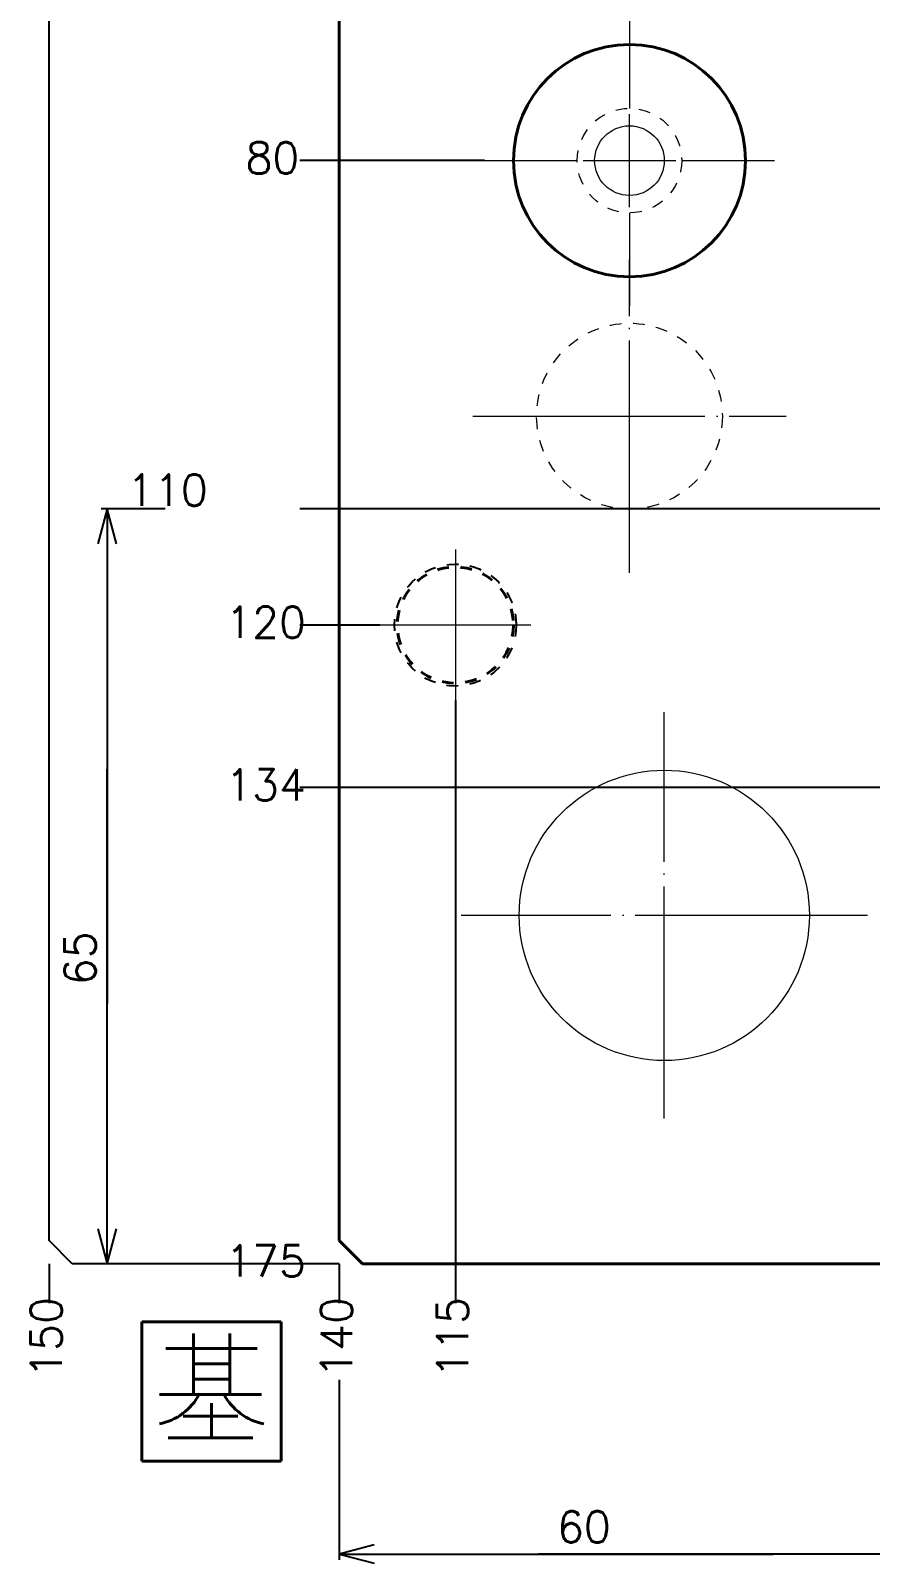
# Model space of a CAD drawing. Extents: x -178 to 604, y -587 to 345.
# Drawn here: x 248.4 to 320.8, y -200.8 to -68.8 of the extents above; entities that cross this region are included whole.
import ezdxf

# ---------------------------------------------------------------- set-up
doc = ezdxf.new("R2010")
doc.units = 0
doc.header["$MEASUREMENT"] = 0
for name, pattern in [('BORDER', [22, 20, -1, 0, -1]), ('PHANTOM', [35, 30, -1, 1, -1, 1, -1]), ('STITCH', [2, 1, -1])]:
    doc.linetypes.add(name, pattern=pattern)
for name, color, linetype in [('11', 7, 'Continuous'), ('20', 7, 'Continuous'), ('寸法線', 7, 'Continuous')]:
    doc.layers.add(name, color=color, linetype=linetype)
doc.styles.get("Standard").update_dxf_attribs({"font": 'txt', "bigfont": 'extfont'})
doc.dimstyles.new('VELDIM0', dxfattribs={"dimtxt": 2.69875, "dimasz": 3.000166, "dimexe": 0.5, "dimexo": 0.0625, "dimgap": 0.09, "dimtad": 0, "dimdec": 3, "dimdsep": 46, "dimtxsty": 'Standard', "dimcen": 0.09, "dimdle": 3, "dimadec": 0, "dimazin": 0, "dimtfac": 1, "dimtdec": 4, "dimtofl": 0, "dimtmove": 0, "dimatfit": 3, "dimfxl": 1, "dimtolj": 1, "dimtzin": 0, "dimarcsym": 0})
doc.dimstyles.new('VELDIM1', dxfattribs={"dimtxt": 2.69875, "dimasz": 3.000166, "dimexe": 0.5, "dimexo": 0.0625, "dimgap": 0.09, "dimtad": 0, "dimdec": 3, "dimdsep": 46, "dimtxsty": 'Standard', "dimcen": 0.09, "dimdle": 2, "dimadec": 0, "dimazin": 0, "dimtfac": 1, "dimtdec": 4, "dimtofl": 0, "dimtmove": 0, "dimatfit": 3, "dimfxl": 1, "dimtolj": 1, "dimtzin": 0, "dimarcsym": 0})

# ---------------------------------------------------------------- blocks, each defined once
blk = doc.blocks.new('CLUMP84')
at = {"layer": '11', "color": 5, "linetype": 'PHANTOM', "lineweight": 5}
for p, q in [((300, -84), (300, -76)), ((296, -80), (304, -80))]:
    blk.add_line(p, q, dxfattribs=at)
at = {"layer": '11', "linetype": 'STITCH', "lineweight": 5}
blk.add_circle((300, -80), 4.5, dxfattribs=at)
at = {"layer": '11', "lineweight": 13}
blk.add_circle((300, -80), 3, dxfattribs=at)
blk = doc.blocks.new('CLUMP93')
at = {"layer": '20', "color": 5, "linetype": 'BORDER', "lineweight": 5}
for p, q in [((300, -67.5), (300, -75.5)), ((287.5, -80), (295.5, -80)), ((304.5, -80), (312.5, -80)), ((300, -84.5), (300, -92.5))]:
    blk.add_line(p, q, dxfattribs=at)
at = {"layer": '20', "lineweight": 40}
blk.add_circle((300, -80), 10, dxfattribs=at)
blk = doc.blocks.new('CLUMP280')
at = {"layer": '寸法線', "lineweight": 40}
for p, q in [((258, -192), (258, -180)), ((258, -180), (270, -180)), ((270, -180), (270, -192)), ((262.44, -181), (262.44, -186.25)), ((265.56, -186.25), (265.56, -181)), ((260.06, -182.31), (267.94, -182.31)), ((262.44, -183.62), (265.56, -183.62)), ((262.44, -184.94), (265.56, -184.94)), ((259.5, -186.25), (268.31, -186.25)), ((264, -190), (264, -187)), ((261.56, -188.12), (266.25, -188.12)), ((260.25, -190), (267.56, -190)), ((270, -192), (258, -192))]:
    blk.add_line(p, q, dxfattribs=at)
for centre, start, end in [((258.53, -183.89), 281.2085, 331.8699), ((269.47, -183.89), 208.1301, 258.7915)]:
    blk.add_arc(centre, 5, start, end, dxfattribs=at)
blk = doc.blocks.new('*D581')
at = {"color": 0}
for p, q in [((275.83, -80), (271.59, -80)), ((281.67, -80), (275.83, -80)), ((287.5, -80), (281.67, -80))]:
    blk.add_line(p, q, dxfattribs=at)
blk.add_text('80', height=2.699, dxfattribs=at).set_placement((266.93, -81.11))
blk = doc.blocks.new('*D586')
at = {"color": 0}
for p, q in [((291.13, -110), (271.59, -110)), ((312.26, -110), (291.13, -110)), ((333.4, -110), (312.26, -110))]:
    blk.add_line(p, q, dxfattribs=at)
blk.add_text('110', height=2.699, dxfattribs=at).set_placement((256.73, -109.72))
blk = doc.blocks.new('*D606')
at = {"color": 0}
for p, q in [((275, -185), (275, -200.5)), ((335, -195), (335, -200.5)), ((278, -199.2), (275, -200)), ((335, -200), (332, -199.2)), ((275, -200), (312.37, -200)), ((275, -200), (292.17, -200)), ((275, -200), (278, -200)), ((275, -200), (278, -200.8)), ((335, -200), (292.17, -200)), ((335, -200), (312.37, -200)), ((335, -200), (332, -200)), ((332, -200.8), (335, -200))]:
    blk.add_line(p, q, dxfattribs=at)
blk.add_text('60', height=2.699, dxfattribs=at).set_placement((293.76, -199.02))
blk = doc.blocks.new('*D865')
at = {"color": 0}
for p, q in [((297.17, -134), (271.59, -134)), ((324.33, -134), (297.17, -134)), ((351.5, -134), (324.33, -134))]:
    blk.add_line(p, q, dxfattribs=at)
blk.add_text('134', height=2.699, dxfattribs=at).set_placement((265.18, -135.11))
blk = doc.blocks.new('*D868')
at = {"color": 0}
for p, q in [((255, -110), (254.2, -113)), ((260, -110), (254.5, -110)), ((255, -110), (255, -132.4)), ((255, -110), (255, -152.6)), ((255, -110), (255, -113)), ((255.8, -113), (255, -110)), ((255, -175), (255, -132.4)), ((255, -175), (255, -152.6)), ((254.2, -172), (255, -175)), ((255, -175), (255, -172)), ((255, -175), (255.8, -172)), ((255, -175), (255, -175))]:
    blk.add_line(p, q, dxfattribs=at)
blk.add_text('65', height=2.699, rotation=90, dxfattribs=at).set_placement((254.02, -151.01))
blk = doc.blocks.new('*D872')
at = {"color": 0}
for p, q in [((272.83, -120), (271.59, -120)), ((275.67, -120), (272.83, -120)), ((278.5, -120), (275.67, -120))]:
    blk.add_line(p, q, dxfattribs=at)
blk.add_text('120', height=2.699, dxfattribs=at).set_placement((265.18, -121.11))
blk = doc.blocks.new('CLUMP471')
at = {"layer": '20', "color": 5, "linetype": 'BORDER', "lineweight": 5}
for p, q in [((285, -113.5), (285, -126.5)), ((291.5, -120), (278.5, -120))]:
    blk.add_line(p, q, dxfattribs=at)
at = {"layer": '20', "linetype": 'STITCH', "lineweight": 25}
blk.add_circle((285, -120), 5.25, dxfattribs=at)
at = {"layer": '20', "linetype": 'STITCH', "lineweight": 40}
blk.add_circle((285, -120), 5, dxfattribs=at)
blk = doc.blocks.new('*D882')
at = {"color": 0}
for p, q in [((271.67, -175), (271.59, -175)), ((273.33, -175), (271.67, -175)), ((275, -175), (273.33, -175))]:
    blk.add_line(p, q, dxfattribs=at)
blk.add_text('175', height=2.699, dxfattribs=at).set_placement((265.18, -176.11))
blk = doc.blocks.new('*D927')
at = {"color": 0}
for p, q in [((275, -175), (275, -176.67)), ((275, -176.67), (275, -178.33)), ((275, -178.33), (275, -178.41))]:
    blk.add_line(p, q, dxfattribs=at)
blk.add_text('140', height=2.699, rotation=90, dxfattribs=at).set_placement((276.11, -184.82))
blk = doc.blocks.new('*D928')
at = {"color": 0}
for p, q in [((250, -175), (250, -176.67)), ((250, -176.67), (250, -178.33)), ((250, -178.33), (250, -178.41))]:
    blk.add_line(p, q, dxfattribs=at)
blk.add_text('150', height=2.699, rotation=90, dxfattribs=at).set_placement((251.11, -184.82))
blk = doc.blocks.new('*D953')
at = {"color": 0}
for p, q in [((285, -126.5), (285, -144.33)), ((285, -144.33), (285, -162.17)), ((285, -162.17), (285, -178.41))]:
    blk.add_line(p, q, dxfattribs=at)
blk.add_text('115', height=2.699, rotation=90, dxfattribs=at).set_placement((286.11, -184.82))

msp = doc.modelspace()

# ---------------------------------------------------------------- linework, layer by layer
at = {"layer": '20', "lineweight": 25}
for p, q in [((250, -173), (250, 173)), ((252, -175), (250, -173)), ((275, -175), (252, -175))]:
    msp.add_line(p, q, dxfattribs=at)
at = {"layer": '20', "lineweight": 40}
for p, q in [((275, -173), (275, 173)), ((277, -175), (275, -173)), ((523, -175), (277, -175))]:
    msp.add_line(p, q, dxfattribs=at)
at = {"layer": '20', "color": 5, "linetype": 'BORDER', "lineweight": 5}
for p, q in [((300, -115.5), (300, -88.5)), ((300, -115.5), (300, -88.5)), ((286.5, -102), (313.5, -102)), ((286.5, -102), (313.5, -102)), ((303, -162.5), (303, -127.5)), ((320.5, -145), (285.5, -145))]:
    msp.add_line(p, q, dxfattribs=at)
at = {"layer": '20', "color": 1, "linetype": 'STITCH', "lineweight": 13}
msp.add_circle((300, -102), 8, dxfattribs=at)
msp.add_circle((300, -102), 8, dxfattribs=at)
at = {"layer": '20', "color": 1, "lineweight": 13}
msp.add_circle((303, -145), 12.5, dxfattribs=at)

# ---------------------------------------------------------------- block references
at = {"layer": '11', "linetype": 'BORDER', "lineweight": 5}
msp.add_blockref('CLUMP84', (0, 0), dxfattribs=at)
at = {"layer": '20', "linetype": 'STITCH', "lineweight": 13}
for name in ['CLUMP93', 'CLUMP471']:
    msp.add_blockref(name, (0, 0), dxfattribs=at)
at = {"layer": '寸法線', "lineweight": 5}
msp.add_blockref('CLUMP280', (0, 0), dxfattribs=at)

# ---------------------------------------------------------------- dimensions: what is measured, and where the dimension line sits
at = {"layer": '寸法線', "color": 1, "lineweight": 5}
dim = msp.add_ordinate_dim(feature_location=(333.3953136438, -110), offset=(-58.3953136438, 110), dtype=0, origin=(270, -110), dimstyle='VELDIM1', dxfattribs=at)
dim.commit()
dim.dimension.update_dxf_attribs({"geometry": '*D586', "text_midpoint": (270, -110)})
at = {"layer": '寸法線', "color": 5, "lineweight": 5}
for feature_location, offset, origin, dimstyle, picture, middle in [((351.5, -134), (-76.5, 134), (270, -134), 'VELDIM1', '*D865', (270, -134)), ((278.5, -120), (-3.5, 120), (270, -120), 'VELDIM1', '*D872', (270, -120)), ((275, -175), (0, 175), (270, -175), 'VELDIM1', '*D882', (270, -175)), ((287.5, -80), (-12.5, 80), (270, -80), 'VELDIM1', '*D581', (270, -80)), ((285, -126.5), (115, -48.5), (285, -180), 'VELDIM0', '*D953', (285, -180)), ((250, -175), (150, 0), (250, -180), 'VELDIM1', '*D928', (250, -180)), ((275, -175), (140, 0), (275, -180), 'VELDIM1', '*D927', (275, -180))]:
    dim = msp.add_ordinate_dim(feature_location=feature_location, offset=offset, dtype=0, origin=origin, dimstyle=dimstyle, dxfattribs=at)
    dim.commit()
    dim.dimension.update_dxf_attribs({"geometry": picture, "text_midpoint": middle})
at = {"layer": '寸法線', "color": 1, "lineweight": 5}
for base, p1, p2, angle, picture, middle in [((255, -175), (255, -175), (260, -110), 90, '*D868', (255, -142.5)), ((275, -200), (275, -185), (335, -195), 180, '*D606', (302.2727, -200))]:
    dim = msp.add_linear_dim(base=base, p1=p1, p2=p2, angle=angle, dimstyle='VELDIM0', dxfattribs=at)
    dim.commit()
    dim.dimension.update_dxf_attribs({"geometry": picture, "text_midpoint": middle, "dimtype": 128})

doc.saveas('drawing.dxf')
